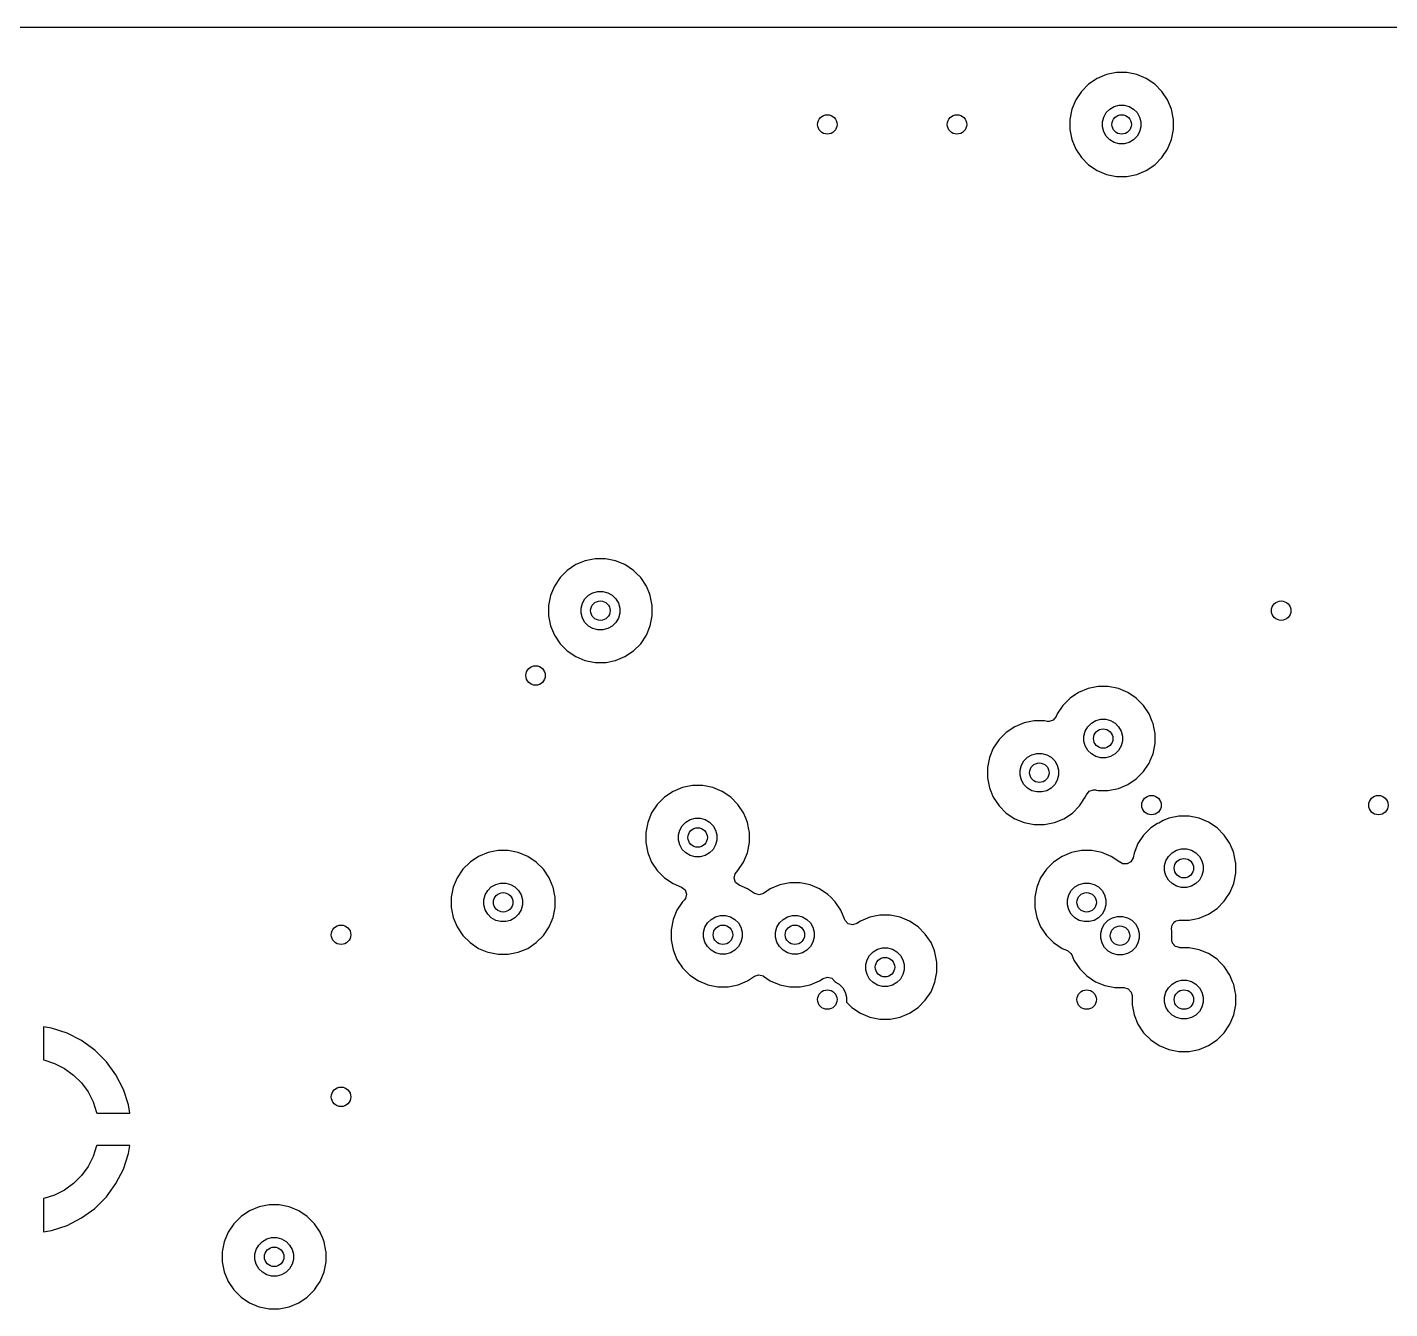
# Model space of a CAD drawing. Header units: inches. Extents: x 2.68 to 6.18, y -3.58 to -1.67.
# Drawn here: x 3.431 to 4.259, y -2.452 to -1.673 of the extents above; entities that cross this region are included whole.
import ezdxf

# ---------------------------------------------------------------- set-up
doc = ezdxf.new("R2010")
doc.units = ezdxf.units.IN
doc.header["$MEASUREMENT"] = 0
doc.layers.add('In1.Cu', color=91, linetype='CONTINUOUS', true_color=0x7fc87f)

msp = doc.modelspace()

# ---------------------------------------------------------------- linework, layer by layer
at = {"layer": 'In1.Cu', "linetype": 'CONTINUOUS'}
for p, q in [((2.68207, -1.67325), (6.1762, -1.67325)), ((4.08687, -1.70198), (4.08113, -1.70435)), ((4.09296, -1.70077), (4.08687, -1.70198)), ((4.08687, -1.70198), (4.08687, -1.70198)), ((4.09917, -1.70077), (4.09296, -1.70077)), ((4.09296, -1.70077), (4.09296, -1.70077)), ((4.10526, -1.70198), (4.09917, -1.70077)), ((4.09917, -1.70077), (4.09917, -1.70077)), ((4.11099, -1.70435), (4.10526, -1.70198)), ((4.10526, -1.70198), (4.10526, -1.70198)), ((4.07158, -1.71219), (4.06813, -1.71735)), ((4.07597, -1.7078), (4.07158, -1.71219)), ((4.07158, -1.71219), (4.07158, -1.71219)), ((4.08113, -1.70435), (4.07597, -1.7078)), ((4.07597, -1.7078), (4.07597, -1.7078)), ((4.08113, -1.70435), (4.08113, -1.70435)), ((4.11615, -1.7078), (4.11099, -1.70435)), ((4.11099, -1.70435), (4.11099, -1.70435)), ((4.12054, -1.71219), (4.11615, -1.7078)), ((4.11615, -1.7078), (4.11615, -1.7078)), ((4.12399, -1.71735), (4.12054, -1.71219)), ((4.12054, -1.71219), (4.12054, -1.71219)), ((4.06813, -1.71736), (4.06576, -1.72309)), ((4.06813, -1.71735), (4.06813, -1.71736)), ((4.09154, -1.72137), (4.09452, -1.72057)), ((4.09452, -1.72057), (4.0976, -1.72057)), ((4.0976, -1.72057), (4.10058, -1.72137)), ((4.12399, -1.71736), (4.12399, -1.71735)), ((4.12637, -1.72309), (4.12399, -1.71736)), ((4.06576, -1.72309), (4.06455, -1.72918)), ((4.06576, -1.72309), (4.06576, -1.72309)), ((4.08435, -1.73074), (4.08515, -1.72776)), ((4.08515, -1.72776), (4.08669, -1.72509)), ((4.08669, -1.72509), (4.08887, -1.72291)), ((4.08887, -1.72291), (4.09154, -1.72137)), ((4.10058, -1.72137), (4.10325, -1.72291)), ((4.10325, -1.72291), (4.10543, -1.72509)), ((4.10543, -1.72509), (4.10697, -1.72776)), ((4.10697, -1.72776), (4.10777, -1.73074)), ((4.12758, -1.72918), (4.12637, -1.72309)), ((4.12637, -1.72309), (4.12637, -1.72309)), ((4.12637, -1.72309), (4.12637, -1.72309)), ((4.06455, -1.72918), (4.06455, -1.73539)), ((4.06455, -1.73539), (4.06576, -1.74148)), ((4.08435, -1.73383), (4.08435, -1.73074)), ((4.08515, -1.7368), (4.08435, -1.73383)), ((4.08669, -1.73947), (4.08515, -1.7368)), ((4.10697, -1.7368), (4.10543, -1.73947)), ((4.10777, -1.73383), (4.10697, -1.7368)), ((4.10777, -1.73074), (4.10777, -1.73383)), ((4.12637, -1.74148), (4.12758, -1.73539)), ((4.12758, -1.73539), (4.12758, -1.72918)), ((4.12758, -1.72918), (4.12758, -1.72918)), ((4.12758, -1.72918), (4.12758, -1.72918)), ((4.06576, -1.74148), (4.06576, -1.74148)), ((4.06576, -1.74148), (4.06813, -1.74721)), ((4.08887, -1.74165), (4.08669, -1.73947)), ((4.09154, -1.7432), (4.08887, -1.74165)), ((4.09452, -1.74399), (4.09154, -1.7432)), ((4.0976, -1.74399), (4.09452, -1.74399)), ((4.10058, -1.7432), (4.0976, -1.74399)), ((4.10325, -1.74165), (4.10058, -1.7432)), ((4.10543, -1.73947), (4.10325, -1.74165)), ((4.12399, -1.74721), (4.12637, -1.74148)), ((4.06813, -1.74721), (4.06813, -1.74721)), ((4.06813, -1.74721), (4.07158, -1.75237)), ((4.07158, -1.75237), (4.07158, -1.75237)), ((4.07158, -1.75237), (4.07597, -1.75676)), ((4.11615, -1.75676), (4.12054, -1.75237)), ((4.12054, -1.75237), (4.12399, -1.74721)), ((4.07597, -1.75676), (4.07597, -1.75676)), ((4.07597, -1.75676), (4.08113, -1.76021)), ((4.08113, -1.76021), (4.08113, -1.76021)), ((4.08113, -1.76021), (4.08687, -1.76259)), ((4.10526, -1.76259), (4.11099, -1.76021)), ((4.11099, -1.76021), (4.11615, -1.75676)), ((4.08687, -1.76259), (4.08687, -1.76259)), ((4.08687, -1.76259), (4.09296, -1.7638)), ((4.09296, -1.7638), (4.09296, -1.7638)), ((4.09296, -1.7638), (4.09296, -1.7638)), ((4.09296, -1.7638), (4.09917, -1.7638)), ((4.09917, -1.7638), (4.10526, -1.76259)), ((4.09917, -1.7638), (4.09917, -1.7638)), ((3.7646, -1.99963), (3.75944, -2.00308)), ((3.77033, -1.99725), (3.7646, -1.99963)), ((3.7646, -1.99963), (3.7646, -1.99963)), ((3.77034, -1.99725), (3.77033, -1.99725)), ((3.77642, -1.99604), (3.77034, -1.99725)), ((3.78263, -1.99604), (3.77642, -1.99604)), ((3.77642, -1.99604), (3.77642, -1.99604)), ((3.78872, -1.99725), (3.78263, -1.99604)), ((3.78263, -1.99604), (3.78263, -1.99604)), ((3.79446, -1.99963), (3.78872, -1.99725)), ((3.78872, -1.99725), (3.78872, -1.99725)), ((3.79962, -2.00308), (3.79446, -1.99963)), ((3.79446, -1.99963), (3.79446, -1.99963)), ((3.75505, -2.00747), (3.7516, -2.01263)), ((3.75944, -2.00308), (3.75505, -2.00747)), ((3.75505, -2.00747), (3.75505, -2.00747)), ((3.75944, -2.00308), (3.75944, -2.00308)), ((3.80131, -2.00477), (3.79962, -2.00308)), ((3.79962, -2.00308), (3.79962, -2.00308)), ((3.80401, -2.00747), (3.80131, -2.00477)), ((3.80746, -2.01263), (3.80401, -2.00747)), ((3.80401, -2.00747), (3.80401, -2.00747)), ((3.74922, -2.01837), (3.74801, -2.02445)), ((3.7516, -2.01263), (3.74922, -2.01837)), ((3.74922, -2.01837), (3.74922, -2.01837)), ((3.7516, -2.01263), (3.7516, -2.01263)), ((3.77016, -2.02037), (3.77234, -2.01819)), ((3.77234, -2.01819), (3.77501, -2.01665)), ((3.77501, -2.01665), (3.77799, -2.01585)), ((3.77799, -2.01585), (3.78107, -2.01585)), ((3.78107, -2.01585), (3.78405, -2.01665)), ((3.78405, -2.01665), (3.78672, -2.01819)), ((3.78672, -2.01819), (3.7889, -2.02037)), ((3.80929, -2.01707), (3.80746, -2.01263)), ((3.80746, -2.01263), (3.80746, -2.01263)), ((3.80983, -2.01837), (3.80929, -2.01707)), ((3.81104, -2.02445), (3.80983, -2.01837)), ((3.80983, -2.01837), (3.80983, -2.01837)), ((3.74801, -2.02445), (3.74801, -2.03066)), ((3.76782, -2.02602), (3.76862, -2.02304)), ((3.76782, -2.0291), (3.76782, -2.02602)), ((3.76862, -2.02304), (3.77016, -2.02037)), ((3.7889, -2.02037), (3.79044, -2.02304)), ((3.79044, -2.02304), (3.79124, -2.02602)), ((3.79124, -2.02602), (3.79124, -2.0291)), ((3.81104, -2.02446), (3.81104, -2.02445)), ((3.81104, -2.02445), (3.81104, -2.02445)), ((3.81104, -2.03066), (3.81104, -2.02446)), ((3.74801, -2.03066), (3.74922, -2.03675)), ((3.76862, -2.03208), (3.76782, -2.0291)), ((3.77016, -2.03475), (3.76862, -2.03208)), ((3.77234, -2.03693), (3.77016, -2.03475)), ((3.7889, -2.03475), (3.78672, -2.03693)), ((3.79044, -2.03208), (3.7889, -2.03475)), ((3.79124, -2.0291), (3.79044, -2.03208)), ((3.80983, -2.03675), (3.81104, -2.03066)), ((3.74922, -2.03675), (3.74922, -2.03675)), ((3.74922, -2.03675), (3.7516, -2.04249)), ((3.7516, -2.04249), (3.7516, -2.04249)), ((3.7516, -2.04249), (3.75505, -2.04765)), ((3.77501, -2.03847), (3.77234, -2.03693)), ((3.77799, -2.03927), (3.77501, -2.03847)), ((3.78107, -2.03927), (3.77799, -2.03927)), ((3.78405, -2.03847), (3.78107, -2.03927)), ((3.78672, -2.03693), (3.78405, -2.03847)), ((3.80401, -2.04765), (3.80746, -2.04249)), ((3.80746, -2.04249), (3.80983, -2.03675)), ((3.75505, -2.04765), (3.75505, -2.04765)), ((3.75505, -2.04765), (3.75944, -2.05204)), ((3.79962, -2.05204), (3.80401, -2.04765)), ((3.75944, -2.05204), (3.75944, -2.05204)), ((3.75944, -2.05204), (3.7646, -2.05549)), ((3.7646, -2.05549), (3.7646, -2.05549)), ((3.7646, -2.05549), (3.77003, -2.05774)), ((3.77003, -2.05774), (3.77033, -2.05786)), ((3.77033, -2.05786), (3.77642, -2.05907)), ((3.77642, -2.05907), (3.77642, -2.05907)), ((3.77642, -2.05907), (3.77642, -2.05907)), ((3.77642, -2.05907), (3.78263, -2.05907)), ((3.78263, -2.05907), (3.78304, -2.05899)), ((3.78263, -2.05907), (3.78263, -2.05907)), ((3.78304, -2.05899), (3.78403, -2.0588)), ((3.78403, -2.0588), (3.78739, -2.05813)), ((3.78403, -2.0588), (3.78403, -2.0588)), ((3.78739, -2.05813), (3.78872, -2.05786)), ((3.78872, -2.05786), (3.79446, -2.05549)), ((3.79446, -2.05549), (3.79962, -2.05204)), ((4.07566, -2.07493), (4.06992, -2.07731)), ((4.08175, -2.07372), (4.07566, -2.07493)), ((4.07566, -2.07493), (4.07566, -2.07493)), ((4.08795, -2.07372), (4.08175, -2.07372)), ((4.08175, -2.07372), (4.08175, -2.07372)), ((4.09404, -2.07493), (4.08795, -2.07372)), ((4.08795, -2.07372), (4.08795, -2.07372)), ((4.09978, -2.07731), (4.09404, -2.07493)), ((4.09404, -2.07493), (4.09404, -2.07493)), ((4.06476, -2.08076), (4.06037, -2.08515)), ((4.06992, -2.07731), (4.06476, -2.08076)), ((4.06476, -2.08076), (4.06476, -2.08076)), ((4.06992, -2.07731), (4.06992, -2.07731)), ((4.10494, -2.08076), (4.09978, -2.07731)), ((4.09978, -2.07731), (4.09978, -2.07731)), ((4.10933, -2.08515), (4.10494, -2.08076)), ((4.10494, -2.08076), (4.10494, -2.08076)), ((4.05627, -2.09188), (4.05455, -2.09402)), ((4.05692, -2.09031), (4.05627, -2.09188)), ((4.06037, -2.08515), (4.05692, -2.09031)), ((4.05692, -2.09031), (4.05692, -2.09031)), ((4.06037, -2.08515), (4.06037, -2.08515)), ((4.11278, -2.09031), (4.10933, -2.08515)), ((4.10933, -2.08515), (4.10933, -2.08515)), ((4.11464, -2.0948), (4.11278, -2.09031)), ((4.11278, -2.09031), (4.11278, -2.09031)), ((4.03113, -2.09806), (4.02597, -2.1015)), ((4.03687, -2.09568), (4.03113, -2.09806)), ((4.03113, -2.09806), (4.03113, -2.09806)), ((4.04296, -2.09447), (4.03687, -2.09568)), ((4.03687, -2.09568), (4.03687, -2.09568)), ((4.04917, -2.09447), (4.04296, -2.09447)), ((4.04296, -2.09447), (4.04296, -2.09447)), ((4.05081, -2.0948), (4.04917, -2.09447)), ((4.04917, -2.09447), (4.04917, -2.09447)), ((4.05194, -2.09489), (4.05081, -2.0948)), ((4.05455, -2.09402), (4.05194, -2.09489)), ((4.07314, -2.10369), (4.07394, -2.10072)), ((4.07394, -2.10072), (4.07548, -2.09805)), ((4.07548, -2.09805), (4.07766, -2.09587)), ((4.07766, -2.09587), (4.08033, -2.09432)), ((4.08033, -2.09432), (4.08331, -2.09353)), ((4.08331, -2.09353), (4.08639, -2.09353)), ((4.08639, -2.09353), (4.08937, -2.09432)), ((4.08937, -2.09432), (4.09204, -2.09587)), ((4.09204, -2.09587), (4.09422, -2.09805)), ((4.09422, -2.09805), (4.09576, -2.10072)), ((4.09576, -2.10072), (4.09656, -2.10369)), ((4.11516, -2.09604), (4.11464, -2.0948)), ((4.11582, -2.09938), (4.11516, -2.09604)), ((4.11637, -2.10213), (4.11582, -2.09938)), ((4.02158, -2.10589), (4.01813, -2.11106)), ((4.02597, -2.1015), (4.02158, -2.10589)), ((4.02158, -2.10589), (4.02158, -2.10589)), ((4.02597, -2.1015), (4.02597, -2.1015)), ((4.07314, -2.10678), (4.07314, -2.10369)), ((4.07394, -2.10976), (4.07314, -2.10678)), ((4.09656, -2.10678), (4.09576, -2.10976)), ((4.09656, -2.10369), (4.09656, -2.10678)), ((4.11516, -2.11443), (4.11637, -2.10834)), ((4.11637, -2.10834), (4.11637, -2.10213)), ((4.11637, -2.10213), (4.11637, -2.10213)), ((4.11637, -2.10213), (4.11637, -2.10213)), ((4.01576, -2.11679), (4.01455, -2.12288)), ((4.01813, -2.11106), (4.01576, -2.11679)), ((4.01576, -2.11679), (4.01576, -2.11679)), ((4.01813, -2.11106), (4.01813, -2.11106)), ((4.03669, -2.11879), (4.03887, -2.11661)), ((4.03887, -2.11661), (4.04154, -2.11507)), ((4.04154, -2.11507), (4.04452, -2.11427)), ((4.04452, -2.11427), (4.0476, -2.11427)), ((4.0476, -2.11427), (4.05058, -2.11507)), ((4.05058, -2.11507), (4.05325, -2.11661)), ((4.05325, -2.11661), (4.05543, -2.11879)), ((4.07548, -2.11243), (4.07394, -2.10976)), ((4.07766, -2.11461), (4.07548, -2.11243)), ((4.08033, -2.11615), (4.07766, -2.11461)), ((4.08331, -2.11695), (4.08033, -2.11615)), ((4.08639, -2.11695), (4.08331, -2.11695)), ((4.08937, -2.11615), (4.08639, -2.11695)), ((4.09204, -2.11461), (4.08937, -2.11615)), ((4.09422, -2.11243), (4.09204, -2.11461)), ((4.09576, -2.10976), (4.09422, -2.11243)), ((4.11341, -2.11865), (4.11418, -2.11679)), ((4.11418, -2.11679), (4.11516, -2.11443)), ((4.01455, -2.12288), (4.01455, -2.12909)), ((4.03435, -2.12444), (4.03515, -2.12146)), ((4.03435, -2.12753), (4.03435, -2.12444)), ((4.03515, -2.12146), (4.03669, -2.11879)), ((4.05543, -2.11879), (4.05697, -2.12146)), ((4.05697, -2.12146), (4.05777, -2.12444)), ((4.05777, -2.12444), (4.05777, -2.12753)), ((4.10494, -2.12972), (4.10933, -2.12533)), ((4.10933, -2.12533), (4.11239, -2.12075)), ((4.11239, -2.12075), (4.11278, -2.12016)), ((4.11278, -2.12016), (4.11312, -2.11935)), ((4.11312, -2.11935), (4.11341, -2.11865)), ((4.11341, -2.11865), (4.11341, -2.11865)), ((3.83548, -2.13384), (3.82939, -2.13505)), ((3.84169, -2.13384), (3.83548, -2.13384)), ((3.83548, -2.13384), (3.83548, -2.13384)), ((3.84778, -2.13505), (3.84169, -2.13384)), ((3.84169, -2.13384), (3.84169, -2.13384)), ((4.01455, -2.12909), (4.01576, -2.13518)), ((4.03515, -2.1305), (4.03435, -2.12753)), ((4.03669, -2.13317), (4.03515, -2.1305)), ((4.03887, -2.13535), (4.03669, -2.13317)), ((4.05543, -2.13317), (4.05325, -2.13535)), ((4.05697, -2.1305), (4.05543, -2.13317)), ((4.05777, -2.12753), (4.05697, -2.1305)), ((4.09404, -2.13554), (4.09978, -2.13317)), ((4.09978, -2.13317), (4.10494, -2.12972)), ((3.81849, -2.14087), (3.8141, -2.14526)), ((3.82365, -2.13743), (3.81849, -2.14087)), ((3.81849, -2.14087), (3.81849, -2.14087)), ((3.82939, -2.13505), (3.82365, -2.13743)), ((3.82365, -2.13743), (3.82365, -2.13743)), ((3.82939, -2.13505), (3.82939, -2.13505)), ((3.85351, -2.13743), (3.84778, -2.13505)), ((3.84778, -2.13505), (3.84778, -2.13505)), ((3.85867, -2.14087), (3.85351, -2.13743)), ((3.85351, -2.13743), (3.85351, -2.13743)), ((3.86306, -2.14526), (3.85867, -2.14087)), ((3.85867, -2.14087), (3.85867, -2.14087)), ((4.01576, -2.13518), (4.01576, -2.13518)), ((4.01576, -2.13518), (4.01813, -2.14091)), ((4.01813, -2.14091), (4.01813, -2.14091)), ((4.01813, -2.14091), (4.02158, -2.14607)), ((4.04154, -2.1369), (4.03887, -2.13535)), ((4.04452, -2.13769), (4.04154, -2.1369)), ((4.0476, -2.13769), (4.04452, -2.13769)), ((4.05058, -2.1369), (4.0476, -2.13769)), ((4.05325, -2.13535), (4.05058, -2.1369)), ((4.07054, -2.14607), (4.07399, -2.14091)), ((4.07399, -2.14091), (4.07464, -2.13935)), ((4.07464, -2.13935), (4.07637, -2.1372)), ((4.07637, -2.1372), (4.07898, -2.13633)), ((4.07898, -2.13633), (4.0801, -2.13643)), ((4.0801, -2.13643), (4.08068, -2.13654)), ((4.08068, -2.13654), (4.08175, -2.13675)), ((4.08175, -2.13675), (4.08175, -2.13675)), ((4.08175, -2.13675), (4.08795, -2.13675)), ((4.08795, -2.13675), (4.09404, -2.13554)), ((4.08795, -2.13675), (4.08795, -2.13675)), ((3.81065, -2.15043), (3.80828, -2.15616)), ((3.8141, -2.14526), (3.81065, -2.15043)), ((3.81065, -2.15043), (3.81065, -2.15043)), ((3.8141, -2.14526), (3.8141, -2.14526)), ((3.86651, -2.15043), (3.86306, -2.14526)), ((3.86306, -2.14526), (3.86306, -2.14526)), ((3.86786, -2.15367), (3.86651, -2.15043)), ((3.86651, -2.15043), (3.86651, -2.15043)), ((4.02158, -2.14607), (4.02158, -2.14607)), ((4.02158, -2.14607), (4.02597, -2.15046)), ((4.02597, -2.15046), (4.02597, -2.15046)), ((4.02597, -2.15046), (4.03113, -2.15391)), ((4.06099, -2.15391), (4.06615, -2.15046)), ((4.06615, -2.15046), (4.07054, -2.14607)), ((3.80828, -2.15616), (3.80707, -2.16225)), ((3.80828, -2.15616), (3.80828, -2.15616)), ((3.82767, -2.16083), (3.82921, -2.15816)), ((3.82921, -2.15816), (3.83139, -2.15598)), ((3.83139, -2.15598), (3.83406, -2.15444)), ((3.83406, -2.15444), (3.83704, -2.15364)), ((3.83704, -2.15364), (3.84012, -2.15364)), ((3.84012, -2.15364), (3.8431, -2.15444)), ((3.8431, -2.15444), (3.84577, -2.15598)), ((3.84577, -2.15598), (3.84795, -2.15816)), ((3.84795, -2.15816), (3.84949, -2.16083)), ((3.86889, -2.15616), (3.86786, -2.15367)), ((3.86955, -2.1595), (3.86889, -2.15616)), ((4.03113, -2.15391), (4.03113, -2.15391)), ((4.03113, -2.15391), (4.03687, -2.15629)), ((4.03687, -2.15629), (4.03687, -2.15629)), ((4.03687, -2.15629), (4.04296, -2.1575)), ((4.04296, -2.1575), (4.04296, -2.1575)), ((4.04296, -2.1575), (4.04296, -2.1575)), ((4.04296, -2.1575), (4.04917, -2.1575)), ((4.04917, -2.1575), (4.05526, -2.15629)), ((4.04917, -2.1575), (4.04917, -2.1575)), ((4.05526, -2.15629), (4.06099, -2.15391)), ((4.11775, -2.15683), (4.11377, -2.1595)), ((4.11869, -2.15658), (4.11775, -2.15683)), ((4.12136, -2.15504), (4.11869, -2.15658)), ((4.12467, -2.15367), (4.12136, -2.15504)), ((4.12136, -2.15504), (4.12136, -2.15504)), ((4.13075, -2.15246), (4.12467, -2.15367)), ((4.12467, -2.15367), (4.12467, -2.15367)), ((4.13696, -2.15246), (4.13075, -2.15246)), ((4.13075, -2.15246), (4.13075, -2.15246)), ((4.14305, -2.15367), (4.13696, -2.15246)), ((4.13696, -2.15246), (4.13696, -2.15246)), ((4.14879, -2.15605), (4.14305, -2.15367)), ((4.14305, -2.15367), (4.14305, -2.15367)), ((4.15395, -2.1595), (4.14879, -2.15605)), ((4.14879, -2.15605), (4.14879, -2.15605)), ((3.80707, -2.16225), (3.80707, -2.16846)), ((3.82687, -2.16381), (3.82767, -2.16083)), ((3.82687, -2.1669), (3.82687, -2.16381)), ((3.82767, -2.16987), (3.82687, -2.1669)), ((3.84949, -2.16083), (3.85029, -2.16381)), ((3.85029, -2.1669), (3.84949, -2.16987)), ((3.85029, -2.16381), (3.85029, -2.1669)), ((3.8701, -2.16225), (3.86955, -2.1595)), ((3.8701, -2.16846), (3.8701, -2.16225)), ((3.8701, -2.16225), (3.8701, -2.16225)), ((3.8701, -2.16225), (3.8701, -2.16225)), ((4.10938, -2.16389), (4.10593, -2.16905)), ((4.11377, -2.1595), (4.10938, -2.16389)), ((4.10938, -2.16389), (4.10938, -2.16389)), ((4.11377, -2.1595), (4.11377, -2.1595)), ((4.15834, -2.16389), (4.15395, -2.1595)), ((4.15395, -2.1595), (4.15395, -2.1595)), ((4.16179, -2.16905), (4.15834, -2.16389)), ((4.15834, -2.16389), (4.15834, -2.16389)), ((3.71128, -2.17442), (3.70554, -2.1768)), ((3.71737, -2.17321), (3.71128, -2.17442)), ((3.71128, -2.17442), (3.71128, -2.17442)), ((3.72358, -2.17321), (3.71737, -2.17321)), ((3.71737, -2.17321), (3.71737, -2.17321)), ((3.72966, -2.17442), (3.72358, -2.17321)), ((3.72358, -2.17321), (3.72358, -2.17321)), ((3.72967, -2.17442), (3.72966, -2.17442)), ((3.7354, -2.1768), (3.72967, -2.17442)), ((3.80707, -2.16846), (3.80828, -2.17455)), ((3.80828, -2.17455), (3.80828, -2.17455)), ((3.80828, -2.17455), (3.81065, -2.18028)), ((3.82921, -2.17254), (3.82767, -2.16987)), ((3.83139, -2.17472), (3.82921, -2.17254)), ((3.83406, -2.17627), (3.83139, -2.17472)), ((3.84577, -2.17472), (3.8431, -2.17627)), ((3.84795, -2.17254), (3.84577, -2.17472)), ((3.84949, -2.16987), (3.84795, -2.17254)), ((3.86651, -2.18028), (3.86889, -2.17455)), ((3.86889, -2.17455), (3.8701, -2.16846)), ((4.06561, -2.17442), (4.05988, -2.1768)), ((4.0717, -2.17321), (4.06561, -2.17442)), ((4.06561, -2.17442), (4.06561, -2.17442)), ((4.07791, -2.17321), (4.0717, -2.17321)), ((4.0717, -2.17321), (4.0717, -2.17321)), ((4.084, -2.17442), (4.07791, -2.17321)), ((4.07791, -2.17321), (4.07791, -2.17321)), ((4.08973, -2.1768), (4.084, -2.17442)), ((4.084, -2.17442), (4.084, -2.17442)), ((4.10355, -2.17478), (4.10299, -2.1776)), ((4.10593, -2.16905), (4.10355, -2.17478)), ((4.10355, -2.17478), (4.10355, -2.17478)), ((4.10593, -2.16905), (4.10593, -2.16905)), ((4.12449, -2.17679), (4.12667, -2.17461)), ((4.12667, -2.17461), (4.12934, -2.17306)), ((4.12934, -2.17306), (4.13232, -2.17227)), ((4.13232, -2.17227), (4.1354, -2.17227)), ((4.1354, -2.17227), (4.13838, -2.17306)), ((4.13838, -2.17306), (4.14105, -2.17461)), ((4.14105, -2.17461), (4.14323, -2.17679)), ((4.16369, -2.17364), (4.16179, -2.16905)), ((4.16179, -2.16905), (4.16179, -2.16905)), ((4.16416, -2.17478), (4.16369, -2.17364)), ((4.16528, -2.1804), (4.16416, -2.17478)), ((3.70038, -2.18024), (3.69599, -2.18463)), ((3.70554, -2.1768), (3.70038, -2.18024)), ((3.70038, -2.18024), (3.70038, -2.18024)), ((3.70554, -2.1768), (3.70554, -2.1768)), ((3.74056, -2.18024), (3.7354, -2.1768)), ((3.7354, -2.1768), (3.7354, -2.1768)), ((3.74495, -2.18463), (3.74056, -2.18024)), ((3.74056, -2.18024), (3.74056, -2.18024)), ((3.81065, -2.18028), (3.81065, -2.18028)), ((3.81065, -2.18028), (3.8141, -2.18544)), ((3.83704, -2.17706), (3.83406, -2.17627)), ((3.84012, -2.17706), (3.83704, -2.17706)), ((3.8431, -2.17627), (3.84012, -2.17706)), ((3.86306, -2.18544), (3.86644, -2.1804)), ((3.86644, -2.1804), (3.86651, -2.18028)), ((3.86651, -2.18028), (3.86651, -2.18028)), ((3.86651, -2.18028), (3.86651, -2.18028)), ((4.05471, -2.18024), (4.05032, -2.18463)), ((4.05987, -2.1768), (4.05471, -2.18024)), ((4.05471, -2.18024), (4.05471, -2.18024)), ((4.05988, -2.1768), (4.05987, -2.1768)), ((4.09489, -2.18024), (4.08973, -2.1768)), ((4.08973, -2.1768), (4.08973, -2.1768)), ((4.09508, -2.1804), (4.09489, -2.18024)), ((4.09513, -2.18034), (4.09508, -2.1804)), ((4.09658, -2.18126), (4.09513, -2.18034)), ((4.09933, -2.1814), (4.09658, -2.18126)), ((4.10172, -2.18004), (4.09933, -2.1814)), ((4.10299, -2.1776), (4.10172, -2.18004)), ((4.12215, -2.18243), (4.12295, -2.17946)), ((4.12215, -2.18552), (4.12215, -2.18243)), ((4.12295, -2.17946), (4.12449, -2.17679)), ((4.14323, -2.17679), (4.14477, -2.17946)), ((4.14477, -2.17946), (4.14557, -2.18243)), ((4.14557, -2.18243), (4.14557, -2.18552)), ((4.16537, -2.18087), (4.16528, -2.1804)), ((4.16537, -2.18708), (4.16537, -2.18087)), ((4.16537, -2.18087), (4.16537, -2.18087)), ((4.16537, -2.18087), (4.16537, -2.18087)), ((3.69254, -2.1898), (3.69017, -2.19553)), ((3.69599, -2.18463), (3.69254, -2.1898)), ((3.69254, -2.1898), (3.69254, -2.1898)), ((3.69599, -2.18463), (3.69599, -2.18463)), ((3.7484, -2.1898), (3.74495, -2.18463)), ((3.74495, -2.18463), (3.74495, -2.18463)), ((3.75029, -2.19434), (3.7484, -2.1898)), ((3.7484, -2.1898), (3.7484, -2.1898)), ((3.8141, -2.18544), (3.8141, -2.18544)), ((3.8141, -2.18544), (3.81849, -2.18983)), ((3.81849, -2.18983), (3.81849, -2.18983)), ((3.81849, -2.18983), (3.82365, -2.19328)), ((3.8607, -2.19001), (3.86138, -2.18734)), ((3.86157, -2.19262), (3.8607, -2.19001)), ((3.86138, -2.18734), (3.86212, -2.18638)), ((3.86212, -2.18638), (3.86306, -2.18544)), ((4.04687, -2.1898), (4.0445, -2.19553)), ((4.05032, -2.18463), (4.04687, -2.1898)), ((4.04687, -2.1898), (4.04687, -2.1898)), ((4.05032, -2.18463), (4.05032, -2.18463)), ((4.12295, -2.1885), (4.12215, -2.18552)), ((4.12449, -2.19117), (4.12295, -2.1885)), ((4.12667, -2.19335), (4.12449, -2.19117)), ((4.14323, -2.19117), (4.14105, -2.19335)), ((4.14477, -2.1885), (4.14323, -2.19117)), ((4.14557, -2.18552), (4.14477, -2.1885)), ((4.16416, -2.19317), (4.16537, -2.18708)), ((3.69017, -2.19553), (3.68896, -2.20162)), ((3.69017, -2.19553), (3.69017, -2.19553)), ((3.70876, -2.20318), (3.70956, -2.2002)), ((3.70956, -2.2002), (3.7111, -2.19753)), ((3.7111, -2.19753), (3.71328, -2.19535)), ((3.71328, -2.19535), (3.71595, -2.19381)), ((3.71595, -2.19381), (3.71893, -2.19301)), ((3.71893, -2.19301), (3.72201, -2.19301)), ((3.72201, -2.19301), (3.72499, -2.19381)), ((3.72499, -2.19381), (3.72766, -2.19535)), ((3.72766, -2.19535), (3.72984, -2.19753)), ((3.72984, -2.19753), (3.73138, -2.2002)), ((3.73138, -2.2002), (3.73218, -2.20318)), ((3.75078, -2.19553), (3.75029, -2.19434)), ((3.75162, -2.19976), (3.75078, -2.19553)), ((3.75199, -2.20162), (3.75162, -2.19976)), ((3.82365, -2.19328), (3.82365, -2.19328)), ((3.82365, -2.19328), (3.82365, -2.19328)), ((3.82365, -2.19328), (3.82881, -2.19542)), ((3.82881, -2.19542), (3.83095, -2.19715)), ((3.83095, -2.19715), (3.83182, -2.19976)), ((3.83182, -2.19976), (3.83114, -2.20242)), ((3.86371, -2.19434), (3.86157, -2.19262)), ((3.86887, -2.19648), (3.86371, -2.19434)), ((3.87308, -2.19929), (3.86887, -2.19648)), ((3.86887, -2.19648), (3.86887, -2.19648)), ((3.87322, -2.19939), (3.87308, -2.19929)), ((3.87587, -2.20012), (3.87322, -2.19939)), ((3.8785, -2.19929), (3.87587, -2.20012)), ((3.88271, -2.19648), (3.8785, -2.19929)), ((3.88844, -2.1941), (3.88271, -2.19648)), ((3.88271, -2.19648), (3.88271, -2.19648)), ((3.88845, -2.1941), (3.88844, -2.1941)), ((3.89453, -2.19289), (3.88845, -2.1941)), ((3.90074, -2.19289), (3.89453, -2.19289)), ((3.89453, -2.19289), (3.89453, -2.19289)), ((3.90683, -2.1941), (3.90074, -2.19289)), ((3.90074, -2.19289), (3.90074, -2.19289)), ((3.91257, -2.19648), (3.90683, -2.1941)), ((3.90683, -2.1941), (3.90683, -2.1941)), ((3.91773, -2.19993), (3.91257, -2.19648)), ((3.91257, -2.19648), (3.91257, -2.19648)), ((3.91942, -2.20162), (3.91773, -2.19993)), ((3.91773, -2.19993), (3.91773, -2.19993)), ((4.0445, -2.19553), (4.04329, -2.20162)), ((4.0445, -2.19553), (4.0445, -2.19553)), ((4.06309, -2.20318), (4.06389, -2.2002)), ((4.06389, -2.2002), (4.06543, -2.19753)), ((4.06543, -2.19753), (4.06761, -2.19535)), ((4.06761, -2.19535), (4.07028, -2.19381)), ((4.07028, -2.19381), (4.07326, -2.19301)), ((4.07326, -2.19301), (4.07634, -2.19301)), ((4.07634, -2.19301), (4.07932, -2.19381)), ((4.07932, -2.19381), (4.08199, -2.19535)), ((4.08199, -2.19535), (4.08417, -2.19753)), ((4.08417, -2.19753), (4.08572, -2.2002)), ((4.08572, -2.2002), (4.08651, -2.20318)), ((4.12934, -2.19489), (4.12667, -2.19335)), ((4.13232, -2.19569), (4.12934, -2.19489)), ((4.1354, -2.19569), (4.13232, -2.19569)), ((4.13838, -2.19489), (4.1354, -2.19569)), ((4.14105, -2.19335), (4.13838, -2.19489)), ((4.15997, -2.20162), (4.16179, -2.1989)), ((4.16179, -2.1989), (4.16416, -2.19317)), ((3.68896, -2.20162), (3.68896, -2.20783)), ((3.68896, -2.20783), (3.69017, -2.21392)), ((3.70876, -2.20627), (3.70876, -2.20318)), ((3.70956, -2.20924), (3.70876, -2.20627)), ((3.73218, -2.20627), (3.73138, -2.20924)), ((3.73218, -2.20318), (3.73218, -2.20627)), ((3.75078, -2.21392), (3.75199, -2.20783)), ((3.75199, -2.20783), (3.75199, -2.20162)), ((3.75199, -2.20162), (3.75199, -2.20162)), ((3.75199, -2.20162), (3.75199, -2.20162)), ((3.82946, -2.20432), (3.82601, -2.20948)), ((3.83039, -2.20338), (3.82946, -2.20432)), ((3.83114, -2.20242), (3.83039, -2.20338)), ((3.92212, -2.20432), (3.91942, -2.20162)), ((3.92557, -2.20948), (3.92212, -2.20432)), ((3.92212, -2.20432), (3.92212, -2.20432)), ((4.04329, -2.20162), (4.04329, -2.20783)), ((4.04329, -2.20783), (4.0445, -2.21392)), ((4.06309, -2.20627), (4.06309, -2.20318)), ((4.06389, -2.20924), (4.06309, -2.20627)), ((4.08651, -2.20627), (4.08572, -2.20924)), ((4.08651, -2.20318), (4.08651, -2.20627)), ((4.14879, -2.21191), (4.15395, -2.20846)), ((4.15395, -2.20846), (4.15834, -2.20407)), ((4.15834, -2.20407), (4.15997, -2.20162)), ((3.69017, -2.21392), (3.69017, -2.21392)), ((3.69017, -2.21392), (3.69254, -2.21965)), ((3.7111, -2.21191), (3.70956, -2.20924)), ((3.71328, -2.21409), (3.7111, -2.21191)), ((3.71595, -2.21564), (3.71328, -2.21409)), ((3.71893, -2.21643), (3.71595, -2.21564)), ((3.72201, -2.21643), (3.71893, -2.21643)), ((3.72499, -2.21564), (3.72201, -2.21643)), ((3.72766, -2.21409), (3.72499, -2.21564)), ((3.72984, -2.21191), (3.72766, -2.21409)), ((3.73138, -2.20924), (3.72984, -2.21191)), ((3.7484, -2.21965), (3.75078, -2.21392)), ((3.82363, -2.21522), (3.82242, -2.22131)), ((3.82601, -2.20948), (3.82363, -2.21522)), ((3.82363, -2.21522), (3.82363, -2.21522)), ((3.82601, -2.20948), (3.82601, -2.20948)), ((3.84303, -2.21989), (3.84457, -2.21722)), ((3.84457, -2.21722), (3.84675, -2.21504)), ((3.84675, -2.21504), (3.84942, -2.2135)), ((3.84942, -2.2135), (3.8524, -2.2127)), ((3.8524, -2.2127), (3.85548, -2.2127)), ((3.85548, -2.2127), (3.85846, -2.2135)), ((3.85846, -2.2135), (3.86113, -2.21504)), ((3.86113, -2.21504), (3.86331, -2.21722)), ((3.86331, -2.21722), (3.86485, -2.21989)), ((3.88673, -2.21989), (3.88827, -2.21722)), ((3.88827, -2.21722), (3.89045, -2.21504)), ((3.89045, -2.21504), (3.89312, -2.2135)), ((3.89312, -2.2135), (3.8961, -2.2127)), ((3.8961, -2.2127), (3.89918, -2.2127)), ((3.89918, -2.2127), (3.90216, -2.2135)), ((3.90216, -2.2135), (3.90483, -2.21504)), ((3.90483, -2.21504), (3.90701, -2.21722)), ((3.90701, -2.21722), (3.90855, -2.21989)), ((3.92803, -2.21543), (3.92557, -2.20948)), ((3.92557, -2.20948), (3.92557, -2.20948)), ((3.92814, -2.21567), (3.92803, -2.21543)), ((3.92998, -2.21772), (3.92814, -2.21567)), ((3.93743, -2.21617), (3.93525, -2.21762)), ((3.94317, -2.21379), (3.93743, -2.21617)), ((3.93743, -2.21617), (3.93743, -2.21617)), ((3.94926, -2.21258), (3.94317, -2.21379)), ((3.94317, -2.21379), (3.94317, -2.21379)), ((3.95547, -2.21258), (3.94926, -2.21258)), ((3.94926, -2.21258), (3.94926, -2.21258)), ((3.96155, -2.21379), (3.95547, -2.21258)), ((3.95547, -2.21258), (3.95547, -2.21258)), ((3.96156, -2.21379), (3.96155, -2.21379)), ((3.96729, -2.21617), (3.96156, -2.21379)), ((3.97245, -2.21961), (3.96729, -2.21617)), ((3.96729, -2.21617), (3.96729, -2.21617)), ((4.0445, -2.21392), (4.0445, -2.21392)), ((4.0445, -2.21392), (4.04687, -2.21965)), ((4.06543, -2.21191), (4.06389, -2.20924)), ((4.06761, -2.21409), (4.06543, -2.21191)), ((4.07028, -2.21564), (4.06761, -2.21409)), ((4.07326, -2.21643), (4.07028, -2.21564)), ((4.07634, -2.21643), (4.07326, -2.21643)), ((4.07932, -2.21564), (4.07634, -2.21643)), ((4.08199, -2.21409), (4.07932, -2.21564)), ((4.08417, -2.21191), (4.08199, -2.21409)), ((4.08572, -2.20924), (4.08417, -2.21191)), ((4.08567, -2.21777), (4.08785, -2.21559)), ((4.08785, -2.21559), (4.09052, -2.21405)), ((4.09052, -2.21405), (4.0935, -2.21325)), ((4.0935, -2.21325), (4.09658, -2.21325)), ((4.09658, -2.21325), (4.09956, -2.21405)), ((4.09956, -2.21405), (4.10223, -2.21559)), ((4.10223, -2.21559), (4.10441, -2.21777)), ((4.12706, -2.21785), (4.12778, -2.21719)), ((4.12778, -2.21719), (4.12838, -2.21641)), ((4.12838, -2.21641), (4.12878, -2.21628)), ((4.12878, -2.21628), (4.12909, -2.21599)), ((4.12909, -2.21599), (4.13005, -2.21583)), ((4.13005, -2.21583), (4.13098, -2.2155)), ((4.13098, -2.2155), (4.13124, -2.21549)), ((4.13124, -2.21549), (4.13696, -2.21549)), ((4.13696, -2.21549), (4.14305, -2.21428)), ((4.13696, -2.21549), (4.13696, -2.21549)), ((4.14305, -2.21428), (4.14879, -2.21191)), ((3.69254, -2.21965), (3.69254, -2.21965)), ((3.69254, -2.21965), (3.69599, -2.22481)), ((3.69599, -2.22481), (3.69599, -2.22481)), ((3.69599, -2.22481), (3.70038, -2.2292)), ((3.74056, -2.2292), (3.74495, -2.22481)), ((3.74495, -2.22481), (3.7484, -2.21965)), ((3.82242, -2.22131), (3.82242, -2.22751)), ((3.84223, -2.22287), (3.84303, -2.21989)), ((3.84223, -2.22595), (3.84223, -2.22287)), ((3.86485, -2.21989), (3.86565, -2.22287)), ((3.86565, -2.22287), (3.86565, -2.22595)), ((3.88593, -2.22287), (3.88673, -2.21989)), ((3.88593, -2.22595), (3.88593, -2.22287)), ((3.90855, -2.21989), (3.90935, -2.22287)), ((3.90935, -2.22287), (3.90935, -2.22595)), ((3.93263, -2.21844), (3.92998, -2.21772)), ((3.93525, -2.21762), (3.93263, -2.21844)), ((3.97684, -2.224), (3.97245, -2.21961)), ((3.97245, -2.21961), (3.97245, -2.21961)), ((3.98029, -2.22917), (3.97684, -2.224)), ((3.97684, -2.224), (3.97684, -2.224)), ((4.04687, -2.21965), (4.04687, -2.21965)), ((4.04687, -2.21965), (4.05032, -2.22481)), ((4.05032, -2.22481), (4.05032, -2.22481)), ((4.05032, -2.22481), (4.05471, -2.2292)), ((4.08333, -2.22342), (4.08413, -2.22044)), ((4.08333, -2.2265), (4.08333, -2.22342)), ((4.08413, -2.22044), (4.08567, -2.21777)), ((4.10441, -2.21777), (4.10595, -2.22044)), ((4.10595, -2.22044), (4.10675, -2.22342)), ((4.10675, -2.22342), (4.10675, -2.2265)), ((4.12636, -2.22051), (4.12661, -2.21956)), ((4.12637, -2.22092), (4.12636, -2.22051)), ((4.12656, -2.22186), (4.12637, -2.22092)), ((4.12656, -2.22745), (4.12656, -2.22186)), ((4.12661, -2.21956), (4.1267, -2.21859)), ((4.1267, -2.21859), (4.12695, -2.21826)), ((4.12695, -2.21826), (4.12706, -2.21785)), ((3.70038, -2.2292), (3.70038, -2.2292)), ((3.70038, -2.2292), (3.70554, -2.23265)), ((3.70554, -2.23265), (3.70554, -2.23265)), ((3.70554, -2.23265), (3.71066, -2.23477)), ((3.72967, -2.23503), (3.7354, -2.23265)), ((3.7354, -2.23265), (3.74056, -2.2292)), ((3.82242, -2.22751), (3.82363, -2.2336)), ((3.82363, -2.2336), (3.82363, -2.2336)), ((3.82363, -2.2336), (3.82601, -2.23934)), ((3.84303, -2.22893), (3.84223, -2.22595)), ((3.84457, -2.2316), (3.84303, -2.22893)), ((3.84675, -2.23378), (3.84457, -2.2316)), ((3.84942, -2.23532), (3.84675, -2.23378)), ((3.86113, -2.23378), (3.85846, -2.23532)), ((3.86331, -2.2316), (3.86113, -2.23378)), ((3.86485, -2.22893), (3.86331, -2.2316)), ((3.86565, -2.22595), (3.86485, -2.22893)), ((3.88673, -2.22893), (3.88593, -2.22595)), ((3.88827, -2.2316), (3.88673, -2.22893)), ((3.89045, -2.23378), (3.88827, -2.2316)), ((3.89312, -2.23532), (3.89045, -2.23378)), ((3.90483, -2.23378), (3.90216, -2.23532)), ((3.90701, -2.2316), (3.90483, -2.23378)), ((3.90855, -2.22893), (3.90701, -2.2316)), ((3.90935, -2.22595), (3.90855, -2.22893)), ((3.94517, -2.23472), (3.94784, -2.23318)), ((3.94784, -2.23318), (3.95082, -2.23238)), ((3.95082, -2.23238), (3.9539, -2.23238)), ((3.9539, -2.23238), (3.95688, -2.23318)), ((3.95688, -2.23318), (3.95955, -2.23472)), ((3.98213, -2.2336), (3.98029, -2.22917)), ((3.98029, -2.22917), (3.98029, -2.22917)), ((3.98267, -2.2349), (3.98213, -2.2336)), ((4.05471, -2.2292), (4.05471, -2.2292)), ((4.05471, -2.2292), (4.05987, -2.23265)), ((4.05987, -2.23265), (4.05988, -2.23265)), ((4.05988, -2.23265), (4.06312, -2.234)), ((4.08413, -2.22948), (4.08333, -2.2265)), ((4.08567, -2.23215), (4.08413, -2.22948)), ((4.08785, -2.23433), (4.08567, -2.23215)), ((4.10441, -2.23215), (4.10223, -2.23433)), ((4.10595, -2.22948), (4.10441, -2.23215)), ((4.10675, -2.2265), (4.10595, -2.22948)), ((4.12656, -2.22752), (4.12656, -2.22745)), ((4.12662, -2.22779), (4.12656, -2.22752)), ((4.1268, -2.22889), (4.12662, -2.22779)), ((4.12692, -2.22907), (4.1268, -2.22889)), ((4.127, -2.22941), (4.12692, -2.22907)), ((4.12772, -2.23025), (4.127, -2.22941)), ((4.12835, -2.23116), (4.12772, -2.23025)), ((4.12861, -2.23127), (4.12835, -2.23116)), ((4.1288, -2.23149), (4.12861, -2.23127)), ((4.12986, -2.2318), (4.1288, -2.23149)), ((4.13088, -2.23223), (4.12986, -2.2318)), ((4.13117, -2.23218), (4.13088, -2.23223)), ((4.13144, -2.23226), (4.13117, -2.23218)), ((4.13696, -2.23226), (4.13144, -2.23226)), ((4.14305, -2.23347), (4.13696, -2.23226)), ((4.13696, -2.23226), (4.13696, -2.23226)), ((4.14879, -2.23585), (4.14305, -2.23347)), ((4.14305, -2.23347), (4.14305, -2.23347)), ((3.71066, -2.23477), (3.71128, -2.23503)), ((3.71128, -2.23503), (3.71737, -2.23624)), ((3.71737, -2.23624), (3.71737, -2.23624)), ((3.71737, -2.23624), (3.71737, -2.23624)), ((3.71737, -2.23624), (3.72358, -2.23624)), ((3.72358, -2.23624), (3.72967, -2.23503)), ((3.72358, -2.23624), (3.72358, -2.23624)), ((3.82601, -2.23934), (3.82601, -2.23934)), ((3.82601, -2.23934), (3.82946, -2.2445)), ((3.8524, -2.23612), (3.84942, -2.23532)), ((3.85548, -2.23612), (3.8524, -2.23612)), ((3.85846, -2.23532), (3.85548, -2.23612)), ((3.8961, -2.23612), (3.89312, -2.23532)), ((3.89918, -2.23612), (3.8961, -2.23612)), ((3.90216, -2.23532), (3.89918, -2.23612)), ((3.94065, -2.24255), (3.94145, -2.23957)), ((3.94145, -2.23957), (3.94299, -2.2369)), ((3.94299, -2.2369), (3.94517, -2.23472)), ((3.95955, -2.23472), (3.96173, -2.2369)), ((3.96173, -2.2369), (3.96327, -2.23957)), ((3.96327, -2.23957), (3.96407, -2.24255)), ((3.98388, -2.24099), (3.98267, -2.2349)), ((3.98388, -2.2472), (3.98388, -2.24099)), ((3.98388, -2.24099), (3.98388, -2.24099)), ((3.98388, -2.24099), (3.98388, -2.24099)), ((4.06312, -2.234), (4.06527, -2.23573)), ((4.06527, -2.23573), (4.06577, -2.23664)), ((4.06577, -2.23664), (4.06711, -2.23989)), ((4.06711, -2.23989), (4.06711, -2.23989)), ((4.06711, -2.23989), (4.07056, -2.24505)), ((4.09052, -2.23588), (4.08785, -2.23433)), ((4.0935, -2.23667), (4.09052, -2.23588)), ((4.09658, -2.23667), (4.0935, -2.23667)), ((4.09956, -2.23588), (4.09658, -2.23667)), ((4.10223, -2.23433), (4.09956, -2.23588)), ((4.15395, -2.2393), (4.14879, -2.23585)), ((4.14879, -2.23585), (4.14879, -2.23585)), ((4.15564, -2.24099), (4.15395, -2.2393)), ((4.15395, -2.2393), (4.15395, -2.2393)), ((4.15834, -2.24369), (4.15564, -2.24099)), ((3.82946, -2.2445), (3.82946, -2.2445)), ((3.82946, -2.2445), (3.83385, -2.24889)), ((3.83385, -2.24889), (3.83385, -2.24889)), ((3.83385, -2.24889), (3.83901, -2.25234)), ((3.86887, -2.25234), (3.87308, -2.24953)), ((3.87308, -2.24953), (3.8757, -2.2487)), ((3.8757, -2.2487), (3.87835, -2.24943)), ((3.87835, -2.24943), (3.8785, -2.24952)), ((3.8785, -2.24952), (3.88271, -2.25234)), ((3.91475, -2.25088), (3.91737, -2.25006)), ((3.91737, -2.25006), (3.92002, -2.25079)), ((3.94065, -2.24564), (3.94065, -2.24255)), ((3.94145, -2.24861), (3.94065, -2.24564)), ((3.94299, -2.25128), (3.94145, -2.24861)), ((3.96327, -2.24861), (3.96173, -2.25128)), ((3.96407, -2.24564), (3.96327, -2.24861)), ((3.96407, -2.24255), (3.96407, -2.24564)), ((3.98267, -2.25329), (3.98388, -2.2472)), ((4.07056, -2.24505), (4.07056, -2.24505)), ((4.07056, -2.24505), (4.07495, -2.24944)), ((4.07495, -2.24944), (4.07495, -2.24944)), ((4.07495, -2.24944), (4.08011, -2.25289)), ((4.16179, -2.24885), (4.15834, -2.24369)), ((4.15834, -2.24369), (4.15834, -2.24369)), ((4.16346, -2.25289), (4.16179, -2.24885)), ((4.16179, -2.24885), (4.16179, -2.24885)), ((3.83901, -2.25234), (3.83901, -2.25234)), ((3.83901, -2.25234), (3.84444, -2.25459)), ((3.84444, -2.25459), (3.84474, -2.25471)), ((3.84474, -2.25471), (3.85083, -2.25593)), ((3.85083, -2.25593), (3.85083, -2.25593)), ((3.85083, -2.25593), (3.85083, -2.25593)), ((3.85083, -2.25593), (3.85704, -2.25593)), ((3.85704, -2.25593), (3.86313, -2.25471)), ((3.85704, -2.25593), (3.85704, -2.25593)), ((3.86313, -2.25471), (3.86887, -2.25234)), ((3.88271, -2.25234), (3.88271, -2.25234)), ((3.88271, -2.25234), (3.88271, -2.25234)), ((3.88271, -2.25234), (3.88814, -2.25459)), ((3.88814, -2.25459), (3.88844, -2.25471)), ((3.88844, -2.25471), (3.89453, -2.25593)), ((3.89453, -2.25593), (3.89453, -2.25593)), ((3.89453, -2.25593), (3.89453, -2.25593)), ((3.89453, -2.25593), (3.90074, -2.25593)), ((3.90074, -2.25593), (3.90683, -2.25471)), ((3.90074, -2.25593), (3.90074, -2.25593)), ((3.90683, -2.25471), (3.91257, -2.25234)), ((3.91257, -2.25234), (3.91475, -2.25088)), ((3.92002, -2.25079), (3.92186, -2.25283)), ((3.92186, -2.25283), (3.92189, -2.25289)), ((3.92189, -2.25289), (3.92451, -2.25441)), ((3.92451, -2.25441), (3.92669, -2.25659)), ((3.92669, -2.25659), (3.92823, -2.25926)), ((3.94517, -2.25346), (3.94299, -2.25128)), ((3.94784, -2.25501), (3.94517, -2.25346)), ((3.95082, -2.2558), (3.94784, -2.25501)), ((3.9539, -2.2558), (3.95082, -2.2558)), ((3.95688, -2.25501), (3.9539, -2.2558)), ((3.95955, -2.25346), (3.95688, -2.25501)), ((3.96173, -2.25128), (3.95955, -2.25346)), ((3.98029, -2.25902), (3.98267, -2.25329)), ((4.08011, -2.25289), (4.08011, -2.25289)), ((4.08011, -2.25289), (4.08585, -2.25527)), ((4.08585, -2.25527), (4.08585, -2.25527)), ((4.08585, -2.25527), (4.09194, -2.25648)), ((4.09194, -2.25648), (4.09194, -2.25648)), ((4.09194, -2.25648), (4.09746, -2.25648)), ((4.09746, -2.25648), (4.1001, -2.25725)), ((4.1001, -2.25725), (4.1019, -2.25933)), ((4.12295, -2.25926), (4.12449, -2.25659)), ((4.12449, -2.25659), (4.12667, -2.25441)), ((4.12667, -2.25441), (4.12934, -2.25287)), ((4.12934, -2.25287), (4.13232, -2.25207)), ((4.13232, -2.25207), (4.1354, -2.25207)), ((4.1354, -2.25207), (4.13838, -2.25287)), ((4.13838, -2.25287), (4.14105, -2.25441)), ((4.14105, -2.25441), (4.14323, -2.25659)), ((4.14323, -2.25659), (4.14477, -2.25926)), ((4.16416, -2.25459), (4.16346, -2.25289)), ((4.16505, -2.25902), (4.16416, -2.25459)), ((3.92823, -2.25926), (3.92903, -2.26224)), ((3.92903, -2.26224), (3.92903, -2.26532)), ((3.92903, -2.26532), (3.92903, -2.26533)), ((3.92903, -2.26533), (3.93227, -2.26857)), ((3.97245, -2.26857), (3.97684, -2.26418)), ((3.97684, -2.26418), (3.98029, -2.25902)), ((4.1019, -2.25933), (4.10234, -2.26136)), ((4.10234, -2.26136), (4.10234, -2.26688)), ((4.10234, -2.26688), (4.10355, -2.27297)), ((4.12215, -2.26224), (4.12295, -2.25926)), ((4.12215, -2.26532), (4.12215, -2.26224)), ((4.12295, -2.2683), (4.12215, -2.26532)), ((4.14477, -2.25926), (4.14557, -2.26224)), ((4.14557, -2.26532), (4.14477, -2.2683)), ((4.14557, -2.26224), (4.14557, -2.26532)), ((4.16416, -2.27297), (4.16537, -2.26688)), ((4.16537, -2.26068), (4.16505, -2.25902)), ((4.16537, -2.26688), (4.16537, -2.26068)), ((4.16537, -2.26068), (4.16537, -2.26068)), ((4.16537, -2.26068), (4.16537, -2.26068)), ((3.93227, -2.26857), (3.93227, -2.26857)), ((3.93227, -2.26857), (3.93743, -2.27202)), ((3.93743, -2.27202), (3.93743, -2.27202)), ((3.93743, -2.27202), (3.94317, -2.2744)), ((3.94317, -2.2744), (3.94317, -2.2744)), ((3.94317, -2.2744), (3.94926, -2.27561)), ((3.95547, -2.27561), (3.96155, -2.2744)), ((3.96155, -2.2744), (3.96729, -2.27202)), ((3.96729, -2.27202), (3.97245, -2.26857)), ((4.10355, -2.27297), (4.10355, -2.27297)), ((4.10355, -2.27297), (4.10593, -2.27871)), ((4.12449, -2.27097), (4.12295, -2.2683)), ((4.12667, -2.27315), (4.12449, -2.27097)), ((4.12934, -2.27469), (4.12667, -2.27315)), ((4.13232, -2.27549), (4.12934, -2.27469)), ((4.13838, -2.27469), (4.1354, -2.27549)), ((4.14105, -2.27315), (4.13838, -2.27469)), ((4.14323, -2.27097), (4.14105, -2.27315)), ((4.14477, -2.2683), (4.14323, -2.27097)), ((4.16179, -2.27871), (4.16416, -2.27297)), ((3.44625, -2.28108), (3.44134, -2.2803)), ((3.44134, -2.2803), (3.44134, -2.30037)), ((3.45568, -2.28414), (3.44625, -2.28108)), ((3.94926, -2.27561), (3.94926, -2.27561)), ((3.94926, -2.27561), (3.94926, -2.27561)), ((3.94926, -2.27561), (3.95547, -2.27561)), ((3.95547, -2.27561), (3.95547, -2.27561)), ((4.10593, -2.27871), (4.10593, -2.27871)), ((4.10593, -2.27871), (4.10938, -2.28387)), ((4.1354, -2.27549), (4.13232, -2.27549)), ((4.15834, -2.28387), (4.16179, -2.27871)), ((3.46451, -2.28864), (3.45568, -2.28414)), ((3.47253, -2.29447), (3.46451, -2.28864)), ((4.10938, -2.28387), (4.10938, -2.28387)), ((4.10938, -2.28387), (4.11377, -2.28826)), ((4.11377, -2.28826), (4.11377, -2.28826)), ((4.11377, -2.28826), (4.11893, -2.29171)), ((4.11893, -2.29171), (4.11893, -2.29171)), ((4.11893, -2.29171), (4.12467, -2.29408)), ((4.14305, -2.29408), (4.14879, -2.29171)), ((4.14879, -2.29171), (4.15395, -2.28826)), ((4.15395, -2.28826), (4.15834, -2.28387)), ((3.47954, -2.30148), (3.47253, -2.29447)), ((4.12467, -2.29408), (4.12467, -2.29408)), ((4.12467, -2.29408), (4.13075, -2.2953)), ((4.13075, -2.2953), (4.13075, -2.2953)), ((4.13075, -2.2953), (4.13075, -2.2953)), ((4.13075, -2.2953), (4.13696, -2.2953)), ((4.13696, -2.2953), (4.14305, -2.29408)), ((4.13696, -2.2953), (4.13696, -2.2953)), ((3.44134, -2.30037), (3.44161, -2.30041)), ((3.44161, -2.30041), (3.44807, -2.30251)), ((3.44807, -2.30251), (3.45412, -2.30559)), ((3.45412, -2.30559), (3.45962, -2.30959)), ((3.48537, -2.3095), (3.47954, -2.30148)), ((3.47954, -2.30148), (3.47954, -2.30148)), ((3.45962, -2.30959), (3.46443, -2.31439)), ((3.46443, -2.31439), (3.46842, -2.31989)), ((3.48987, -2.31834), (3.48537, -2.3095)), ((3.46842, -2.31989), (3.47151, -2.32595)), ((3.49294, -2.32777), (3.48987, -2.31834)), ((3.47151, -2.32595), (3.47361, -2.33241)), ((3.47361, -2.33241), (3.47365, -2.33268)), ((3.47365, -2.33268), (3.49371, -2.33268)), ((3.49371, -2.33268), (3.49294, -2.32777)), ((3.49294, -2.32777), (3.49294, -2.32777)), ((3.47361, -2.35263), (3.47151, -2.35909)), ((3.47365, -2.35236), (3.47361, -2.35263)), ((3.49371, -2.35236), (3.47365, -2.35236)), ((3.48987, -2.3667), (3.49294, -2.35727)), ((3.49294, -2.35727), (3.49371, -2.35236)), ((3.49294, -2.35727), (3.49294, -2.35727)), ((3.46842, -2.36515), (3.46443, -2.37065)), ((3.47151, -2.35909), (3.46842, -2.36515)), ((3.46443, -2.37065), (3.45962, -2.37545)), ((3.48537, -2.37553), (3.48987, -2.3667)), ((3.44807, -2.38253), (3.44161, -2.38463)), ((3.45412, -2.37945), (3.44807, -2.38253)), ((3.45962, -2.37545), (3.45412, -2.37945)), ((3.47954, -2.38356), (3.48537, -2.37553)), ((3.44161, -2.38463), (3.44134, -2.38467)), ((3.44134, -2.38467), (3.44134, -2.40474)), ((3.46451, -2.3964), (3.47253, -2.39057)), ((3.47253, -2.39057), (3.47954, -2.38356)), ((3.47253, -2.39057), (3.47253, -2.39057)), ((3.47954, -2.38356), (3.47954, -2.38356)), ((3.57224, -2.38971), (3.56651, -2.39209)), ((3.57833, -2.3885), (3.57224, -2.38971)), ((3.57224, -2.38971), (3.57224, -2.38971)), ((3.58454, -2.3885), (3.57833, -2.3885)), ((3.57833, -2.3885), (3.57833, -2.3885)), ((3.59063, -2.38971), (3.58454, -2.3885)), ((3.58454, -2.3885), (3.58454, -2.3885)), ((3.59636, -2.39209), (3.59063, -2.38971)), ((3.59063, -2.38971), (3.59063, -2.38971)), ((3.45568, -2.4009), (3.46451, -2.3964)), ((3.56135, -2.39554), (3.55696, -2.39993)), ((3.56651, -2.39209), (3.56135, -2.39554)), ((3.56135, -2.39554), (3.56135, -2.39554)), ((3.56651, -2.39209), (3.56651, -2.39209)), ((3.60153, -2.39554), (3.59636, -2.39209)), ((3.59636, -2.39209), (3.59636, -2.39209)), ((3.60592, -2.39993), (3.60153, -2.39554)), ((3.60153, -2.39554), (3.60153, -2.39554)), ((3.44134, -2.40474), (3.44625, -2.40396)), ((3.44625, -2.40396), (3.45568, -2.4009)), ((3.44625, -2.40396), (3.44625, -2.40396)), ((3.55351, -2.40509), (3.55113, -2.41083)), ((3.55696, -2.39993), (3.55351, -2.40509)), ((3.55351, -2.40509), (3.55351, -2.40509)), ((3.55696, -2.39993), (3.55696, -2.39993)), ((3.60937, -2.40509), (3.60592, -2.39993)), ((3.60592, -2.39993), (3.60592, -2.39993)), ((3.60955, -2.40553), (3.60937, -2.40509)), ((3.60937, -2.40509), (3.60937, -2.40509)), ((3.6107, -2.40831), (3.60955, -2.40553)), ((3.55113, -2.41083), (3.54992, -2.41691)), ((3.55113, -2.41083), (3.55113, -2.41083)), ((3.56973, -2.41848), (3.57052, -2.4155)), ((3.57052, -2.4155), (3.57207, -2.41283)), ((3.57207, -2.41283), (3.57425, -2.41065)), ((3.57425, -2.41065), (3.57692, -2.40911)), ((3.57692, -2.40911), (3.57989, -2.40831)), ((3.57989, -2.40831), (3.58298, -2.40831)), ((3.58298, -2.40831), (3.58596, -2.40911)), ((3.58596, -2.40911), (3.58863, -2.41065)), ((3.58863, -2.41065), (3.59081, -2.41283)), ((3.59081, -2.41283), (3.59235, -2.4155)), ((3.59235, -2.4155), (3.59315, -2.41848)), ((3.61174, -2.41083), (3.6107, -2.40831)), ((3.61286, -2.41646), (3.61174, -2.41083)), ((3.54992, -2.41691), (3.54992, -2.42312)), ((3.54992, -2.42312), (3.55113, -2.42921)), ((3.56973, -2.42156), (3.56973, -2.41848)), ((3.57052, -2.42454), (3.56973, -2.42156)), ((3.59315, -2.42156), (3.59235, -2.42454)), ((3.59315, -2.41848), (3.59315, -2.42156)), ((3.61174, -2.42921), (3.61295, -2.42312)), ((3.61295, -2.41691), (3.61286, -2.41646)), ((3.61295, -2.41692), (3.61295, -2.41691)), ((3.61295, -2.41691), (3.61295, -2.41691)), ((3.61295, -2.42312), (3.61295, -2.41692)), ((3.55113, -2.42921), (3.55113, -2.42921)), ((3.55113, -2.42921), (3.55351, -2.43495)), ((3.57207, -2.42721), (3.57052, -2.42454)), ((3.57425, -2.42939), (3.57207, -2.42721)), ((3.57692, -2.43093), (3.57425, -2.42939)), ((3.57989, -2.43173), (3.57692, -2.43093)), ((3.58298, -2.43173), (3.57989, -2.43173)), ((3.58596, -2.43093), (3.58298, -2.43173)), ((3.58863, -2.42939), (3.58596, -2.43093)), ((3.59081, -2.42721), (3.58863, -2.42939)), ((3.59235, -2.42454), (3.59081, -2.42721)), ((3.60937, -2.43495), (3.61174, -2.42921)), ((3.55351, -2.43495), (3.55351, -2.43495)), ((3.55351, -2.43495), (3.55696, -2.44011)), ((3.55696, -2.44011), (3.55696, -2.44011)), ((3.55696, -2.44011), (3.56135, -2.4445)), ((3.60153, -2.4445), (3.60592, -2.44011)), ((3.60592, -2.44011), (3.60743, -2.43784)), ((3.60743, -2.43784), (3.60937, -2.43495)), ((3.56135, -2.4445), (3.56135, -2.4445)), ((3.56135, -2.4445), (3.56651, -2.44795)), ((3.56651, -2.44795), (3.56651, -2.44795)), ((3.56651, -2.44795), (3.57179, -2.45014)), ((3.59063, -2.45032), (3.59636, -2.44795)), ((3.59636, -2.44795), (3.60153, -2.4445)), ((3.57179, -2.45014), (3.57224, -2.45032)), ((3.57224, -2.45032), (3.57833, -2.45153)), ((3.57833, -2.45153), (3.57833, -2.45153)), ((3.57833, -2.45153), (3.57833, -2.45153)), ((3.57833, -2.45153), (3.58454, -2.45153)), ((3.58454, -2.45153), (3.59063, -2.45032)), ((3.58454, -2.45153), (3.58454, -2.45153))]:
    msp.add_line(p, q, dxfattribs=at)
at = {"layer": 'In1.Cu'}
for centre in [(3.91732, -1.73228), (3.99606, -1.73228), (4.09606, -1.73228), (3.77953, -2.02756), (4.19291, -2.02756), (3.74016, -2.06693), (4.08485, -2.10524), (4.04606, -2.12598), (4.11417, -2.14567), (4.25197, -2.14567), (3.83858, -2.16535), (4.13386, -2.18398), (3.72047, -2.20472), (4.0748, -2.20472), (3.62205, -2.22441), (3.85394, -2.22441), (3.89764, -2.22441), (4.09504, -2.22496), (3.95236, -2.24409), (3.91732, -2.26378), (4.0748, -2.26378), (4.13386, -2.26378), (3.62205, -2.32283), (3.58144, -2.42002)]:
    msp.add_circle(centre, 0.00591, dxfattribs=at)

doc.saveas('drawing.dxf')
